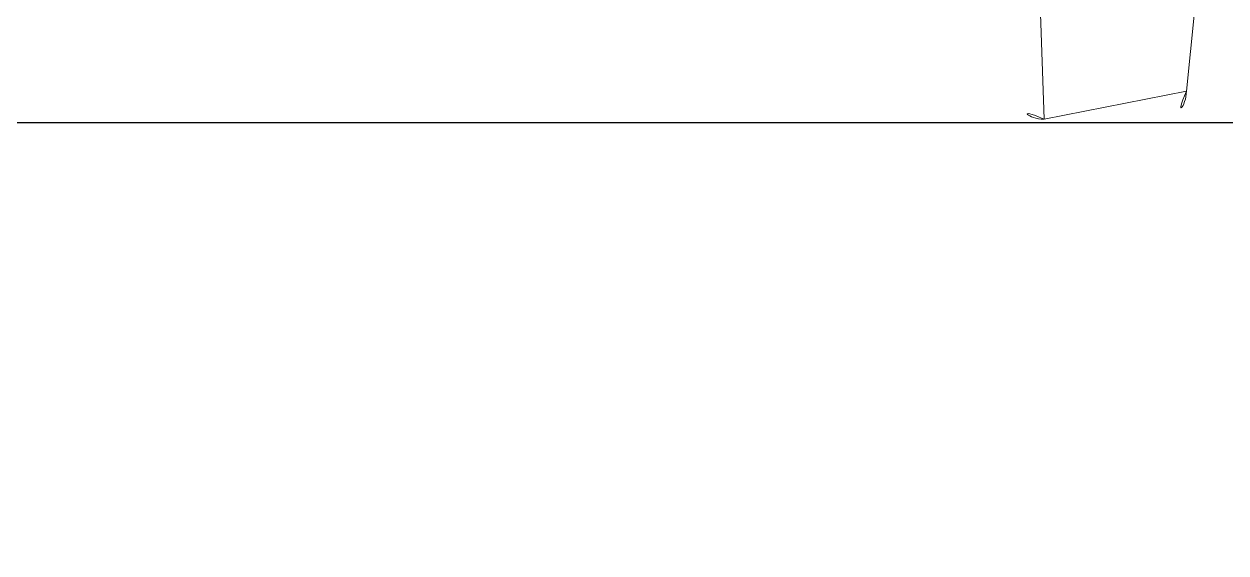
# Model space of a CAD drawing. Header units: metres. Extents: x 1838950 to 1842843, y 5171318 to 5174224.
# Drawn here: x 1841217.8561 to 1841217.87721, y 5171402.74458 to 5171402.75387 of the extents above; entities that cross this region are included whole.
import ezdxf

# ---------------------------------------------------------------- set-up
doc = ezdxf.new("R2010")
doc.units = ezdxf.units.M
doc.header["$LTSCALE"] = 0.0254
doc.layers.add('00 CHAZAL Coupe A.5', color=7, linetype='Continuous', lineweight=18)

# ---------------------------------------------------------------- blocks, each defined once
blk = doc.blocks.new('Groupe-1964-1')
at = {"layer": '00 CHAZAL Coupe A.5', "color": 7, "linetype": 'Continuous', "lineweight": 18, "flags": 128}
blk.add_lwpolyline([(1841217.880026, 5171402.757692), (1841217.877026, 5171402.757696, 0.414214), (1841217.876526, 5171402.757196), (1841217.87652, 5171402.752696, -0.414212), (1841217.87602, 5171402.752197), (1841217.87402, 5171402.752199, -0.414194), (1841217.87352, 5171402.752699), (1841217.873536, 5171402.766189, -0.414214), (1841217.874537, 5171402.767188), (1841217.874892, 5171402.767187, -0.088367), (1841217.876101, 5171402.76697, 0.179971), (1841217.878193, 5171402.766976, -0.181818)], format="xyb", dxfattribs=at)
blk = doc.blocks.new('Groupe-1965-1')
at = {"layer": '00 CHAZAL Coupe A.5', "color": 7}
blk.add_blockref('Groupe-1964-1', (0, 0), dxfattribs=at)
blk = doc.blocks.new('Groupe-1966-1')
at = {"layer": '00 CHAZAL Coupe A.5', "color": 7}
blk.add_blockref('Groupe-1965-1', (0, 0), dxfattribs=at)

msp = doc.modelspace()

# ---------------------------------------------------------------- linework, layer by layer
at = {"layer": '00 CHAZAL Coupe A.5', "color": 7, "linetype": 'Continuous', "lineweight": 25, "flags": 128}
msp.add_lwpolyline([(1841216.795524, 5171402.752141), (1841217.935096, 5171402.752141), (1841217.935096, 5171402.739244), (1841216.795524, 5171402.739244)], close=True, dxfattribs=at)

# ---------------------------------------------------------------- block references
at = {"layer": '00 CHAZAL Coupe A.5', "color": 7}
msp.add_blockref('Groupe-1966-1', (0, 0), dxfattribs=at)

doc.saveas('drawing.dxf')
